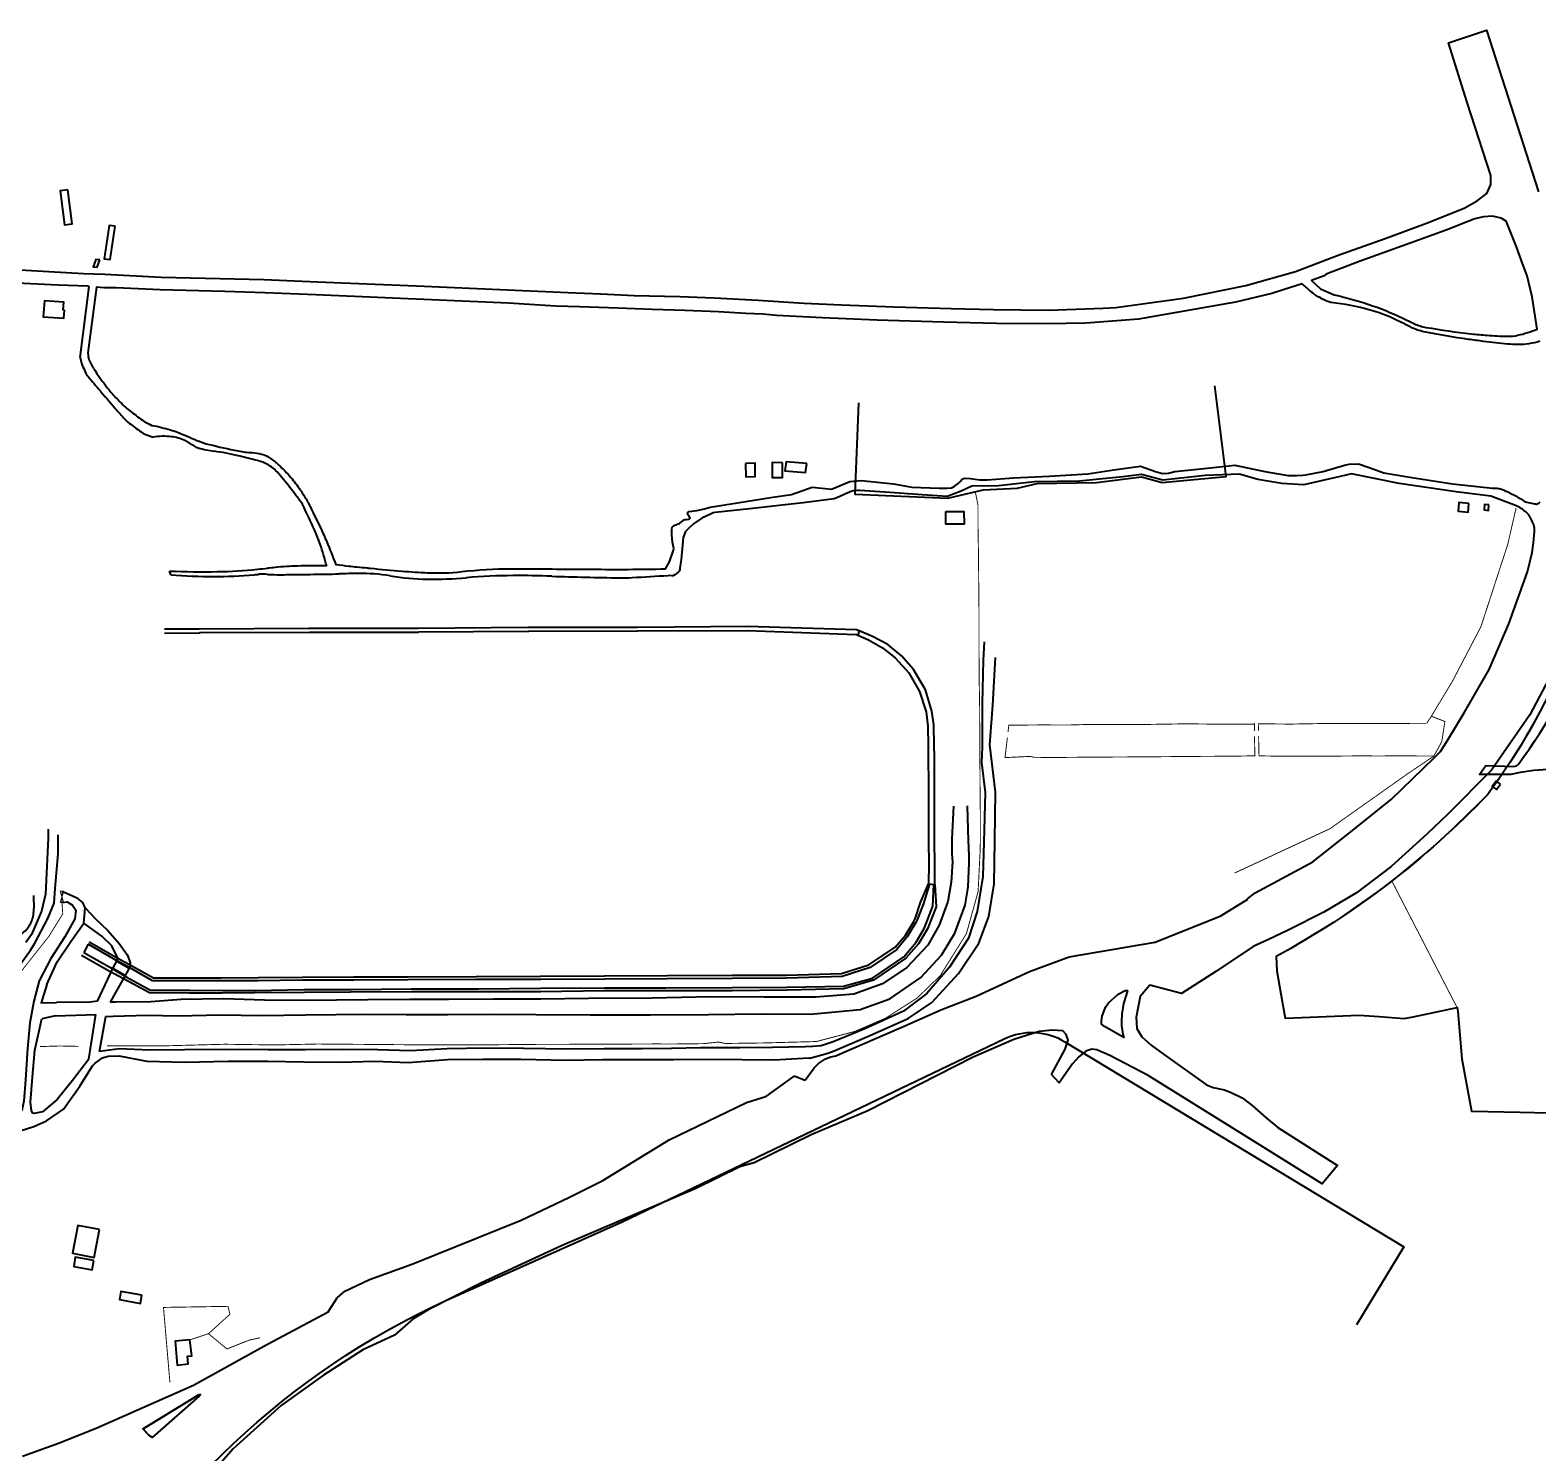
# Model space of a CAD drawing. Header units: metres. Extents: x 428 to 3974, y -4076 to 3914.
# Drawn here: x 1049.524 to 1050.239, y -4051.712 to -4051.037 of the extents above; entities that cross this region are included whole.
import ezdxf

# ---------------------------------------------------------------- set-up
doc = ezdxf.new("R2010")
doc.units = ezdxf.units.M
doc.header["$MEASUREMENT"] = 0
for name, pattern in [('CONTINOUS', [0]), ('DASHED', [0.75, 0.5, -0.25]), ('HIDDEN', [9.525, 6.35, -3.175])]:
    doc.linetypes.add(name, pattern=pattern)
for name, color, linetype, lineweight in [('C-BLDG', 253, 'Continuous', 5), ('C-FENC-AIRF-LEAS', 253, 'Continuous', 0), ('C-FENC-AIRF-SECU', 253, 'DASHED', 0), ('C-NTWK-WATR-AIRF', 253, 'HIDDEN', 0), ('C-ROAD-AIRF', 253, 'Continuous', 5), ('C-ROAD-LAND', 253, 'Continuous', 9)]:
    doc.layers.add(name, color=color, linetype=linetype, lineweight=lineweight)
doc.layers.add('C-HUME PIPE', color=253, linetype='Continuous')

msp = doc.modelspace()

# ---------------------------------------------------------------- linework, layer by layer
at = {"layer": 'C-BLDG', "lineweight": 40}
for points in [[(1049.54178, -4051.11257), (1049.53815, -4051.11302), (1049.54028, -4051.12908), (1049.54391, -4051.12863)], [(1049.56428, -4051.12973), (1049.56143, -4051.12944), (1049.55911, -4051.14524), (1049.56196, -4051.14553)], [(1049.55706, -4051.14582), (1049.55518, -4051.14557), (1049.55381, -4051.14907), (1049.5557, -4051.14932)], [(1049.54034, -4051.16961), (1049.53966, -4051.16956), (1049.53989, -4051.16593), (1049.53071, -4051.16527), (1049.53016, -4051.17281), (1049.54002, -4051.17352)], [(1049.86345, -4051.24236), (1049.8636, -4051.24874), (1049.86806, -4051.24867), (1049.86796, -4051.24225)], [(1049.88098, -4051.24203), (1049.87607, -4051.24201), (1049.87605, -4051.24908), (1049.88096, -4051.2491)], [(1049.8925, -4051.24244), (1049.8827, -4051.24158), (1049.88216, -4051.24588), (1049.89195, -4051.24674)], [(1050.20679, -4051.26134), (1050.20193, -4051.26093), (1050.20158, -4051.26504), (1050.20644, -4051.26545)], [(1050.2162, -4051.26208), (1050.2141, -4051.26182), (1050.21392, -4051.26444), (1050.21601, -4051.2647)], [(1049.9585, -4051.26522), (1049.96714, -4051.26518), (1049.96717, -4051.27123), (1049.95853, -4051.27127)], [(1050.22175, -4051.39464), (1050.21964, -4051.39316), (1050.21776, -4051.39569), (1050.21988, -4051.39716)], [(1049.55696, -4051.606), (1049.54659, -4051.60405), (1049.54402, -4051.61723), (1049.55439, -4051.61918)], [(1049.55423, -4051.62063), (1049.54541, -4051.61909), (1049.54471, -4051.62356), (1049.55346, -4051.62506)], [(1049.57692, -4051.6372), (1049.56704, -4051.63546), (1049.56632, -4051.63924), (1049.57634, -4051.64103)], [(1049.59974, -4051.65835), (1049.5928, -4051.65891), (1049.59373, -4051.67039), (1049.59889, -4051.66975), (1049.59862, -4051.66615), (1049.60072, -4051.66598)]]:
    msp.add_lwpolyline(points, close=True, dxfattribs=at)
msp.add_lwpolyline([(1049.91714, -4051.2137), (1049.91533, -4051.25698), (1049.95945, -4051.25882), (1049.97621, -4051.25486), (1049.99236, -4051.25419), (1050.00183, -4051.25199), (1050.03, -4051.25149), (1050.05133, -4051.24881), (1050.06119, -4051.25151), (1050.09151, -4051.24865), (1050.08611, -4051.20564)], dxfattribs=at)
msp.add_lwpolyline([(1049.52455, -4052.18876), (1049.50181, -4052.02744, -0.327325), (1049.72834, -4051.63642), (1049.80493, -4051.6024), (1049.98617, -4051.51543, -0.253154), (1050.01499, -4051.51683), (1050.17581, -4051.61419), (1050.15337, -4051.65125)], format="xyb", dxfattribs=at)
at = {"layer": 'C-FENC-AIRF-LEAS', "lineweight": 40}
msp.add_lwpolyline([(1050.27193, -4051.26217, -0.127384), (1050.21552, -4051.3996, -0.078541), (1050.11523, -4051.47638), (1050.11563, -4051.48322), (1050.11806, -4051.49774), (1050.11952, -4051.50565), (1050.15474, -4051.50423), (1050.1641, -4051.50482), (1050.17607, -4051.50585), (1050.18029, -4051.50509), (1050.20113, -4051.5006), (1050.20143, -4051.50253), (1050.20347, -4051.525), (1050.20805, -4051.54979), (1050.23111, -4051.55022), (1050.25795, -4051.55097)], format="xyb", dxfattribs=at)
at = {"layer": 'C-FENC-AIRF-SECU', "lineweight": 40, "ltscale": 0.2, "const_width": 0.000433, "flags": 128}
for points in [[(1049.9725, -4051.25587), (1049.97378, -4051.2621), (1049.97379, -4051.27244), (1049.97402, -4051.28536), (1049.97414, -4051.30088), (1049.97428, -4051.31396), (1049.97425, -4051.32966), (1049.97435, -4051.34503), (1049.97456, -4051.35771)], [(1050.0955, -4051.43681), (1050.14085, -4051.41573), (1050.17715, -4051.39004), (1050.19015, -4051.38126), (1050.19388, -4051.37446), (1050.19536, -4051.36484), (1050.18892, -4051.36238), (1050.19887, -4051.3459), (1050.21246, -4051.31986), (1050.22521, -4051.28074), (1050.22912, -4051.26359)], [(1049.97476, -4051.3962), (1049.97456, -4051.35771)], [(1050.18892, -4051.36238), (1050.1867, -4051.36574)], [(1050.105, -4051.37187), (1050.10519, -4051.38116), (1050.0949, -4051.38132), (1050.07464, -4051.38145), (1050.05813, -4051.3816), (1050.04104, -4051.38172), (1050.03031, -4051.38177), (1050.00812, -4051.38196), (1050.00037, -4051.38185), (1049.99865, -4051.38142), (1049.98662, -4051.382), (1049.98773, -4051.37244)], [(1049.98804, -4051.36979), (1049.9884, -4051.36663), (1050.00379, -4051.36649), (1050.01691, -4051.36654), (1050.02352, -4051.36634), (1050.03947, -4051.36632), (1050.05287, -4051.36628), (1050.07241, -4051.36597), (1050.08763, -4051.36613), (1050.1047, -4051.36618), (1050.10506, -4051.36592), (1050.10499, -4051.36936)], [(1050.1866, -4051.36573), (1050.16106, -4051.36582), (1050.14022, -4051.36578), (1050.12217, -4051.3661), (1050.10682, -4051.36596), (1050.10689, -4051.36929)], [(1050.19015, -4051.38126), (1050.1721, -4051.38117), (1050.16484, -4051.38124), (1050.15522, -4051.38119), (1050.14125, -4051.3813), (1050.13217, -4051.38137), (1050.11476, -4051.3813), (1050.10714, -4051.38117), (1050.10695, -4051.37198)], [(1049.58946, -4051.51875), (1049.61654, -4051.51804), (1049.64017, -4051.51837), (1049.66045, -4051.51793), (1049.6874, -4051.51814), (1049.70953, -4051.51833), (1049.73785, -4051.51834), (1049.76654, -4051.51808), (1049.78744, -4051.51805), (1049.80598, -4051.51796), (1049.82173, -4051.51789), (1049.82792, -4051.51794), (1049.84337, -4051.51776), (1049.85068, -4051.51699), (1049.85383, -4051.51767), (1049.87187, -4051.51743), (1049.89712, -4051.51675), (1049.91531, -4051.51198), (1049.92987, -4051.50569), (1049.94483, -4051.49616), (1049.95585, -4051.48548), (1049.96829, -4051.46554), (1049.97384, -4051.44562), (1049.97487, -4051.42479), (1049.9749, -4051.40912), (1049.97476, -4051.3962)], [(1050.20113, -4051.5006), (1050.17017, -4051.44056)], [(1049.53821, -4051.44542), (1049.53994, -4051.44543)], [(1049.53905, -4051.45079), (1049.53945, -4051.45614), (1049.53296, -4051.4667), (1049.52171, -4051.48091), (1049.51526, -4051.4892), (1049.50156, -4051.49639), (1049.49005, -4051.50232), (1049.48309, -4051.50592), (1049.46266, -4051.50616), (1049.44732, -4051.50628), (1049.42678, -4051.50642), (1049.40549, -4051.50658), (1049.38475, -4051.50663), (1049.36144, -4051.50679), (1049.3429, -4051.50686), (1049.32186, -4051.50693), (1049.30063, -4051.50709), (1049.28224, -4051.50716), (1049.25894, -4051.50726), (1049.23819, -4051.50737), (1049.13173, -4051.50788), (1049.13198, -4051.63096), (1049.132, -4051.64027), (1049.13217, -4051.65523), (1049.13219, -4051.67071), (1049.13237, -4051.67563), (1049.13252, -4051.68577), (1049.13263, -4051.69955), (1049.13248, -4051.71152)], [(1049.53991, -4051.4508), (1049.53818, -4051.45079)], [(1049.54703, -4051.51904), (1049.53796, -4051.51886), (1049.52871, -4051.51914)], [(1049.56038, -4051.51879), (1049.57322, -4051.51881), (1049.58946, -4051.51875)], [(1049.5903, -4051.67853), (1049.58725, -4051.64294), (1049.61784, -4051.64243), (1049.61878, -4051.64619), (1049.6086, -4051.65541), (1049.61736, -4051.66267), (1049.62787, -4051.65848), (1049.63307, -4051.65735)], [(1049.59974, -4051.65835), (1049.6086, -4051.65541)]]:
    msp.add_lwpolyline(points, dxfattribs=at)
msp.add_lwpolyline([(1050.11523, -4051.47638, 0.078541), (1050.21552, -4051.3996, 0.127384), (1050.27193, -4051.26217, 0.127384)], format="xyb", dxfattribs=at)
at = {"layer": 'C-FENC-AIRF-SECU', "linetype": 'CONTINOUS', "lineweight": 40, "ltscale": 0.2, "const_width": 0.000433, "flags": 128}
for points in [[(1049.53994, -4051.44543), (1049.53818, -4051.45079)], [(1049.53821, -4051.44542), (1049.53991, -4051.4508)], [(1049.53905, -4051.45079), (1049.53907, -4051.44543)]]:
    msp.add_lwpolyline(points, dxfattribs=at)
at = {"layer": 'C-HUME PIPE', "lineweight": 40}
msp.add_lwpolyline([(1049.56324, -4051.48202), (1049.56503, -4051.47865), (1049.57091, -4051.48187), (1049.56905, -4051.48543)], close=True, dxfattribs=at)
at = {"layer": 'C-NTWK-WATR-AIRF', "lineweight": 40}
for points in [[(1049.91739, -4051.32188), (1049.9161, -4051.32135), (1049.8642, -4051.31983), (1049.81214, -4051.3202), (1049.76011, -4051.32028), (1049.70815, -4051.32068), (1049.65607, -4051.32076), (1049.6042, -4051.32105), (1049.58765, -4051.32103)], [(1049.58767, -4051.32287), (1049.60441, -4051.32274), (1049.60464, -4051.32269), (1049.65651, -4051.32248), (1049.70832, -4051.3224), (1049.70848, -4051.32239), (1049.76028, -4051.32206), (1049.76041, -4051.32205), (1049.76058, -4051.322), (1049.81213, -4051.32186), (1049.81233, -4051.32184), (1049.86421, -4051.32166), (1049.86442, -4051.32161), (1049.91598, -4051.3236), (1049.91671, -4051.32389)]]:
    msp.add_lwpolyline(points, dxfattribs=at)
at = {"layer": 'C-NTWK-WATR-AIRF', "lineweight": 40, "flags": 128}
msp.add_lwpolyline([(1049.95326, -4051.43252), (1049.95311, -4051.42149), (1049.95312, -4051.40868), (1049.95311, -4051.39487), (1049.95308, -4051.38131), (1049.95304, -4051.37636), (1049.95282, -4051.36641), (1049.95194, -4051.35991), (1049.94882, -4051.34991), (1049.94321, -4051.34017), (1049.93752, -4051.33367), (1049.93103, -4051.32836), (1049.92375, -4051.32448), (1049.91739, -4051.32188), (1049.91671, -4051.32389), (1049.92185, -4051.32614), (1049.92848, -4051.32984), (1049.93444, -4051.33468), (1049.94093, -4051.34172), (1049.946, -4051.35058), (1049.94922, -4051.36027), (1049.95, -4051.36716), (1049.95013, -4051.37634), (1049.95015, -4051.38145), (1049.95023, -4051.39508), (1049.95028, -4051.40848), (1049.95035, -4051.42177), (1049.95042, -4051.4325), (1049.95035, -4051.44194), (1049.95326, -4051.44217)], close=True, dxfattribs=at)
for points in [[(1049.95326, -4051.44217), (1049.95388, -4051.45275), (1049.94988, -4051.4632), (1049.94552, -4051.47041), (1049.93955, -4051.4772), (1049.92414, -4051.4877), (1049.91007, -4051.49175), (1049.88315, -4051.49236), (1049.85709, -4051.49262), (1049.82583, -4051.49263), (1049.79651, -4051.49274), (1049.76621, -4051.49309), (1049.73677, -4051.49324), (1049.70487, -4051.49317), (1049.67607, -4051.49338), (1049.65411, -4051.49348), (1049.63061, -4051.49359), (1049.61511, -4051.49376), (1049.59965, -4051.49381), (1049.58058, -4051.49367), (1049.5686, -4051.48711), (1049.56116, -4051.48324), (1049.54833, -4051.47592)], [(1049.55155, -4051.4706), (1049.54938, -4051.4745), (1049.56178, -4051.48153), (1049.56958, -4051.48602), (1049.58105, -4051.49243), (1049.59983, -4051.49239), (1049.61534, -4051.49256), (1049.63076, -4051.49247), (1049.65388, -4051.49206), (1049.67633, -4051.49198), (1049.70483, -4051.49175), (1049.73681, -4051.49168), (1049.76619, -4051.49149), (1049.79662, -4051.49127), (1049.82569, -4051.49122), (1049.85717, -4051.49109), (1049.8832, -4051.49093), (1049.90988, -4051.49055), (1049.92369, -4051.48667), (1049.93866, -4051.47651), (1049.94442, -4051.46967), (1049.94844, -4051.46274), (1049.9524, -4051.45245), (1049.95277, -4051.44217)], [(1049.95081, -4051.44206), (1049.94788, -4051.45126), (1049.94499, -4051.45894), (1049.94421, -4051.4602), (1049.94013, -4051.46708), (1049.93522, -4051.47303), (1049.9226, -4051.48167), (1049.90925, -4051.48582), (1049.88291, -4051.48667), (1049.85724, -4051.48678), (1049.82622, -4051.48695), (1049.79662, -4051.48711), (1049.7663, -4051.48725), (1049.73546, -4051.4873), (1049.70328, -4051.4875), (1049.67767, -4051.48757), (1049.65322, -4051.48763), (1049.63216, -4051.4879), (1049.61474, -4051.48791), (1049.59962, -4051.48796), (1049.58196, -4051.48797), (1049.57196, -4051.48216), (1049.5646, -4051.4782), (1049.55155, -4051.4706)], [(1049.55193, -4051.4695), (1049.56552, -4051.47719), (1049.57255, -4051.48091), (1049.5825, -4051.4865), (1049.59949, -4051.48646), (1049.61464, -4051.4865), (1049.63217, -4051.48637), (1049.65314, -4051.48628), (1049.67753, -4051.48612), (1049.70326, -4051.48604), (1049.73563, -4051.48589), (1049.76622, -4051.48568), (1049.79659, -4051.48559), (1049.82622, -4051.4854), (1049.8573, -4051.48531), (1049.88288, -4051.4852), (1049.90903, -4051.48448), (1049.92203, -4051.48042), (1049.93442, -4051.47189), (1049.93932, -4051.46628), (1049.94336, -4051.45974), (1049.94396, -4051.45854), (1049.94648, -4051.45081), (1049.95035, -4051.44194)]]:
    msp.add_lwpolyline(points, dxfattribs=at)
at = {"layer": 'C-NTWK-WATR-AIRF', "lineweight": 40}
msp.add_lwpolyline([(1049.52563, -4051.44749), (1049.52566, -4051.45356, -0.4712), (1049.51006, -4051.46819, -15.125777)], format="xyb", dxfattribs=at)
at = {"layer": 'C-ROAD-AIRF', "lineweight": 40}
msp.add_lwpolyline([(1050.24429, -4051.38759, 0.036099), (1050.22664, -4051.38996), (1050.2118, -4051.39003), (1050.21477, -4051.38582), (1050.22807, -4051.38619, 0.243634), (1050.23022, -4051.38515, 0.075723), (1050.26383, -4051.32243, -0.324477)], format="xyb", dxfattribs=at)
for points in [[(1049.51925, -4051.48014), (1049.5241, -4051.47335), (1049.52622, -4051.47001), (1049.53239, -4051.45834), (1049.53542, -4051.45113), (1049.53585, -4051.4441), (1049.53729, -4051.42761), (1049.53725, -4051.41865)], [(1049.53255, -4051.41601), (1049.53252, -4051.42029), (1049.53132, -4051.44686), (1049.52937, -4051.45482), (1049.52459, -4051.46598), (1049.52192, -4051.46982)]]:
    msp.add_lwpolyline(points, dxfattribs=at)
at = {"layer": 'C-ROAD-LAND', "lineweight": 40}
for p, q in [((1049.53734, -4051.15773), (1049.50735, -4051.1563)), ((1049.55141, -4051.15832), (1049.53734, -4051.15773)), ((1049.5477, -4051.19208), (1049.55198, -4051.15842)), ((1049.55143, -4051.15838), (1049.55141, -4051.15832)), ((1049.55198, -4051.15842), (1049.55143, -4051.15838)), ((1050.04252, -4051.24869), (1050.02198, -4051.25082)), ((1050.05133, -4051.24762), (1050.04252, -4051.24869)), ((1050.06146, -4051.25031), (1050.05133, -4051.24762)), ((1050.08163, -4051.24805), (1050.06146, -4051.25031)), ((1050.09792, -4051.24746), (1050.08163, -4051.24805)), ((1050.10664, -4051.24994), (1050.09792, -4051.24746)), ((1050.11802, -4051.25186), (1050.10664, -4051.24994)), ((1050.1456, -4051.24858), (1050.13044, -4051.25208)), ((1050.15101, -4051.24726), (1050.1456, -4051.24858)), ((1050.17358, -4051.25186), (1050.15101, -4051.24726)), ((1049.91315, -4051.25583), (1049.90679, -4051.25868)), ((1049.91457, -4051.25547), (1049.91315, -4051.25583)), ((1049.91663, -4051.25518), (1049.91457, -4051.25547)), ((1049.91772, -4051.2552), (1049.91663, -4051.25518)), ((1049.93194, -4051.25619), (1049.91772, -4051.2552)), ((1049.94724, -4051.25734), (1049.93194, -4051.25619)), ((1049.96581, -4051.25562), (1049.9591, -4051.25811)), ((1049.97088, -4051.25315), (1049.96581, -4051.25562)), ((1049.98346, -4051.25304), (1049.97088, -4051.25315)), ((1050.00055, -4051.25112), (1049.98346, -4051.25304)), ((1050.02198, -4051.25082), (1050.00055, -4051.25112)), ((1050.12822, -4051.25255), (1050.11802, -4051.25186)), ((1050.13044, -4051.25208), (1050.12822, -4051.25255)), ((1050.2007, -4051.25588), (1050.17358, -4051.25186)), ((1050.21711, -4051.25799), (1050.2007, -4051.25588)), ((1049.86538, -4051.26401), (1049.84912, -4051.26569)), ((1049.89086, -4051.26108), (1049.86538, -4051.26401)), ((1049.90554, -4051.25924), (1049.89086, -4051.26108)), ((1049.90679, -4051.25868), (1049.90554, -4051.25924)), ((1049.9591, -4051.25811), (1049.94724, -4051.25734)), ((1050.22805, -4051.26205), (1050.21711, -4051.25799)), ((1049.83873, -4051.27113), (1049.83617, -4051.27335)), ((1049.84273, -4051.26834), (1049.83873, -4051.27113)), ((1049.84717, -4051.2663), (1049.84273, -4051.26834)), ((1049.84806, -4051.26588), (1049.84717, -4051.2663)), ((1049.84912, -4051.26569), (1049.84806, -4051.26588)), ((1049.8338, -4051.27747), (1049.83354, -4051.28115)), ((1049.83503, -4051.27465), (1049.8338, -4051.27747)), ((1049.83617, -4051.27335), (1049.83503, -4051.27465)), ((1050.23748, -4051.28008), (1050.23794, -4051.27473)), ((1050.23794, -4051.27473), (1050.23794, -4051.27473)), ((1049.83354, -4051.28115), (1049.8329, -4051.28797)), ((1050.23463, -4051.29379), (1050.23685, -4051.28461)), ((1050.23685, -4051.28461), (1050.23748, -4051.28008)), ((1049.83227, -4051.2927), (1049.83214, -4051.29313)), ((1049.83233, -4051.29209), (1049.83227, -4051.2927)), ((1049.8329, -4051.28797), (1049.83233, -4051.29209)), ((1049.59081, -4051.29524), (1049.59007, -4051.29347)), ((1049.82842, -4051.2958), (1049.82671, -4051.29552)), ((1049.8292, -4051.2957), (1049.82842, -4051.2958)), ((1049.82986, -4051.29528), (1049.8292, -4051.2957)), ((1049.83051, -4051.29482), (1049.82986, -4051.29528)), ((1049.83161, -4051.29382), (1049.83051, -4051.29482)), ((1049.83192, -4051.2935), (1049.83161, -4051.29382)), ((1049.83214, -4051.29313), (1049.83192, -4051.2935)), ((1050.22576, -4051.31844), (1050.23463, -4051.29379)), ((1050.21635, -4051.34012), (1050.22576, -4051.31844)), ((1050.20454, -4051.36069), (1050.21635, -4051.34012)), ((1050.19674, -4051.37354), (1050.20454, -4051.36069)), ((1050.19322, -4051.37904), (1050.19674, -4051.37354)), ((1050.17002, -4051.40166), (1050.19034, -4051.38216)), ((1050.19034, -4051.38216), (1050.19322, -4051.37904)), ((1050.15306, -4051.41528), (1050.17002, -4051.40166)), ((1050.13264, -4051.4314), (1050.15306, -4051.41528)), ((1050.10539, -4051.44623), (1050.13264, -4051.4314)), ((1050.08906, -4051.45711), (1050.10177, -4051.44916)), ((1050.10174, -4051.4491), (1050.10539, -4051.44623)), ((1050.10177, -4051.44916), (1050.10174, -4051.4491)), ((1050.05782, -4051.46959), (1050.08906, -4051.45711)), ((1050.01704, -4051.47659), (1050.05782, -4051.46959)), ((1049.99829, -4051.4835), (1050.01704, -4051.47659)), ((1049.97293, -4051.49515), (1049.99829, -4051.4835)), ((1049.95619, -4051.50163), (1049.97293, -4051.49515)), ((1049.94017, -4051.50885), (1049.95619, -4051.50163)), ((1049.90945, -4051.52208), (1049.94017, -4051.50885)), ((1049.8961, -4051.52931), (1049.89811, -4051.5271)), ((1049.89811, -4051.5271), (1049.90134, -4051.52496)), ((1049.90134, -4051.52496), (1049.904, -4051.52396)), ((1049.904, -4051.52396), (1049.90626, -4051.52349)), ((1049.90626, -4051.52349), (1049.90945, -4051.52208)), ((1049.87335, -4051.54268), (1049.88586, -4051.53362)), ((1049.88586, -4051.53362), (1049.88651, -4051.53325)), ((1049.88651, -4051.53325), (1049.88708, -4051.53314)), ((1049.88708, -4051.53314), (1049.89049, -4051.53455)), ((1049.89049, -4051.53455), (1049.8917, -4051.53507)), ((1049.8917, -4051.53507), (1049.8961, -4051.52931)), ((1049.86386, -4051.54565), (1049.87151, -4051.5433)), ((1049.87151, -4051.5433), (1049.87335, -4051.54268)), ((1049.82717, -4051.56335), (1049.86386, -4051.54565)), ((1049.79578, -4051.58276), (1049.82717, -4051.56335)), ((1049.77957, -4051.59075), (1049.79578, -4051.58276)), ((1049.75703, -4051.60146), (1049.77957, -4051.59075)), ((1049.70564, -4051.62226), (1049.75703, -4051.60146)), ((1049.68509, -4051.62975), (1049.70564, -4051.62226)), ((1049.66968, -4051.63835), (1049.67336, -4051.6352)), ((1049.67336, -4051.6352), (1049.68509, -4051.62975)), ((1049.66539, -4051.64496), (1049.66968, -4051.63835)), ((1049.63486, -4051.66126), (1049.66539, -4051.64496)), ((1049.60152, -4051.6798), (1049.63486, -4051.66126)), ((1049.58391, -4051.68756), (1049.60152, -4051.6798)), ((1049.55531, -4051.70019), (1049.58391, -4051.68756)), ((1049.53746, -4051.70737), (1049.55531, -4051.70019)), ((1049.52033, -4051.71359), (1049.53746, -4051.70737))]:
    msp.add_line(p, q, dxfattribs=at)
for points in [[(1049.51637, -4051.15041), (1049.54935, -4051.15229), (1049.55935, -4051.15257), (1049.58616, -4051.15391), (1049.63489, -4051.15514), (1049.66041, -4051.15615), (1049.70733, -4051.15815), (1049.77929, -4051.16125), (1049.79476, -4051.16187), (1049.81068, -4051.16265), (1049.83232, -4051.16318), (1049.84852, -4051.16377), (1049.86948, -4051.16496), (1049.89121, -4051.16633), (1049.90895, -4051.16706), (1049.93398, -4051.1681), (1049.96105, -4051.16887), (1049.98111, -4051.16938), (1050.00734, -4051.16963), (1050.03323, -4051.16873), (1050.03919, -4051.16839), (1050.07127, -4051.16402), (1050.10095, -4051.15791), (1050.1244, -4051.15129), (1050.14464, -4051.1436), (1050.16694, -4051.13558), (1050.18663, -4051.12836), (1050.20447, -4051.12127), (1050.21066, -4051.11783), (1050.21531, -4051.11425), (1050.21712, -4051.11005), (1050.21713, -4051.10571), (1050.20596, -4051.07106), (1050.19703, -4051.04276), (1050.21507, -4051.03676), (1050.23971, -4051.11349)], [(1049.59081, -4051.29524), (1049.59007, -4051.29347)], [(1050.24623, -4051.34154), (1050.23564, -4051.36178), (1050.21748, -4051.38793), (1050.19668, -4051.40887), (1050.18671, -4051.41826), (1050.16992, -4051.43367), (1050.15343, -4051.44622), (1050.13787, -4051.45534), (1050.12093, -4051.46384), (1050.11134, -4051.46841), (1050.10442, -4051.47171), (1050.08663, -4051.48346), (1050.07031, -4051.49402), (1050.05535, -4051.48993), (1050.05082, -4051.49536), (1050.04881, -4051.50523), (1050.0492, -4051.51062), (1050.05148, -4051.51457), (1050.05589, -4051.51844), (1050.0618, -4051.5228), (1050.0822, -4051.53728), (1050.08533, -4051.5386), (1050.09077, -4051.53972), (1050.09428, -4051.54103), (1050.09913, -4051.54354), (1050.10395, -4051.54705), (1050.11058, -4051.55298), (1050.11614, -4051.55762), (1050.14442, -4051.57554), (1050.13714, -4051.58421), (1050.09927, -4051.56072), (1050.05459, -4051.53295), (1050.03631, -4051.52332), (1050.03024, -4051.52075), (1050.02787, -4051.52037), (1050.02499, -4051.52134), (1050.02163, -4051.52399), (1050.01865, -4051.52739), (1050.01235, -4051.53643), (1050.0086, -4051.53235), (1050.01514, -4051.52039), (1050.01658, -4051.51613), (1050.01566, -4051.51347), (1050.01398, -4051.51173), (1050.00903, -4051.5113), (1050.00276, -4051.51199), (1049.99078, -4051.51584), (1049.97157, -4051.52424), (1049.92156, -4051.54969), (1049.89458, -4051.56097), (1049.86762, -4051.57432), (1049.8608, -4051.57625), (1049.83949, -4051.58671), (1049.77647, -4051.61349), (1049.73791, -4051.63136), (1049.71282, -4051.64409), (1049.70575, -4051.64832), (1049.69687, -4051.65618), (1049.68182, -4051.66303), (1049.66322, -4051.67509), (1049.64316, -4051.68955), (1049.62039, -4051.71004), (1049.61356, -4051.71776)]]:
    msp.add_lwpolyline(points, dxfattribs=at)
msp.add_lwpolyline([(1050.23434, -4051.15331), (1050.23224, -4051.14753), (1050.22937, -4051.1396), (1050.22484, -4051.12845), (1050.22447, -4051.12738), (1050.22211, -4051.12596), (1050.21799, -4051.12511), (1050.21366, -4051.1254), (1050.20956, -4051.12624), (1050.20305, -4051.12891), (1050.19728, -4051.13123), (1050.17885, -4051.13791), (1050.15519, -4051.14639), (1050.13894, -4051.15263), (1050.13809, -4051.15336), (1050.13203, -4051.15557), (1050.1363, -4051.15948), (1050.14282, -4051.16234, -0.02853), (1050.16106, -4051.16755, -0.030673), (1050.17734, -4051.17436, -0.004023), (1050.18005, -4051.17572, 0.013342), (1050.18088, -4051.17612, 0.061358), (1050.18637, -4051.17781, 0.016218), (1050.2078, -4051.18089, 0.010771), (1050.21539, -4051.18157, 0.008457), (1050.22507, -4051.18206, 0.066834), (1050.23002, -4051.18156, 0.034321), (1050.23922, -4051.1787), (1050.23671, -4051.16334)], format="xyb", close=True, dxfattribs=at)
msp.add_lwpolyline([(1050.24037, -4051.18441, -0.07824), (1050.23004, -4051.18599, -0.028792), (1050.22512, -4051.18575, -0.002978), (1050.2137, -4051.18445, -0.004761), (1050.20657, -4051.18352, -0.016012), (1050.18539, -4051.17987, -0.05567), (1050.17949, -4051.17796, -0.022289), (1050.17881, -4051.17761, 0.006287), (1050.17646, -4051.17632, 0.051465), (1050.15995, -4051.16961, 0.048324), (1050.1413, -4051.16609, -0.010144), (1050.13936, -4051.16535, -0.018135), (1050.13829, -4051.16487, -0.003162), (1050.13562, -4051.16354, -0.016339), (1050.13511, -4051.16326, -0.023519), (1050.13337, -4051.16212, -0.024198), (1050.1318, -4051.16085, -0.003691), (1050.13114, -4051.16026, 0.001768), (1050.12978, -4051.15903, 0.005621), (1050.12901, -4051.15836, 0.003166), (1050.12763, -4051.15718), (1050.12763, -4051.15718), (1050.12763, -4051.15718), (1050.11912, -4051.15991), (1050.11317, -4051.16179), (1050.09605, -4051.16584), (1050.04992, -4051.1739), (1050.02724, -4051.17561), (1050.02481, -4051.17587), (1050.00653, -4051.17609), (1049.98251, -4051.17593), (1049.95742, -4051.17532), (1049.92597, -4051.17439), (1049.89999, -4051.17323), (1049.87812, -4051.17211), (1049.87181, -4051.17157), (1049.86365, -4051.17121), (1049.85059, -4051.17045), (1049.83466, -4051.16988), (1049.81914, -4051.16932), (1049.8031, -4051.16877), (1049.78468, -4051.16802), (1049.77342, -4051.16781), (1049.75095, -4051.1663), (1049.65956, -4051.16235), (1049.63542, -4051.16143), (1049.61632, -4051.16087), (1049.58565, -4051.15993), (1049.56474, -4051.15904), (1049.55887, -4051.15904), (1049.55539, -4051.15873), (1049.55139, -4051.18991, 0.037751), (1049.55185, -4051.19307, 0.014177), (1049.5538, -4051.19676, 0.01779), (1049.5551, -4051.19888, 0.009971), (1049.55752, -4051.20238, 0.009365), (1049.56024, -4051.20601, 0.021605), (1049.56452, -4051.21103, 0.021446), (1049.56925, -4051.2157, 0.021179), (1049.5719, -4051.2179, 0.011478), (1049.57813, -4051.22242, 0.014992), (1049.58179, -4051.22431, -0.022139), (1049.59063, -4051.22649, -0.030013), (1049.59695, -4051.22877, -0.007973), (1049.60164, -4051.23087, 0.018757), (1049.60365, -4051.23172, 0.029926), (1049.6089, -4051.23336, 0.011625), (1049.62271, -4051.23645, 0.039048), (1049.62935, -4051.23724, -0.057649), (1049.63383, -4051.23794, -0.070509), (1049.63688, -4051.23927, -0.043232), (1049.64123, -4051.2425, -0.029491), (1049.64704, -4051.2483, -0.032763), (1049.65158, -4051.25412, -0.006245), (1049.65452, -4051.25857, -0.01669), (1049.65555, -4051.26029, -0.012469), (1049.65613, -4051.2614, -0.00121), (1049.66178, -4051.27303, -0.013803), (1049.66474, -4051.2796, -0.00856), (1049.66903, -4051.2904, 0.001018), (1049.67522, -4051.29108, 0.001637), (1049.67908, -4051.29149, 0.000024), (1049.68385, -4051.29197, 0.000071), (1049.68544, -4051.29214, 0.005724), (1049.70058, -4051.29349, 0.007228), (1049.71259, -4051.29426, 0.040873), (1049.7288, -4051.29373, -0.028357), (1049.75213, -4051.29239, -0.002438), (1049.76757, -4051.29245, 0.001118), (1049.80123, -4051.29267, 0.003277), (1049.80775, -4051.29266, 0.001201), (1049.82553, -4051.29246), (1049.82733, -4051.28915), (1049.82935, -4051.2835), (1049.82946, -4051.28279), (1049.82932, -4051.28213), (1049.82888, -4051.27975), (1049.82854, -4051.27633), (1049.82852, -4051.27398), (1049.82865, -4051.27265), (1049.82927, -4051.27196), (1049.83096, -4051.27114), (1049.83209, -4051.27082), (1049.83312, -4051.27011), (1049.83376, -4051.26954), (1049.83407, -4051.26928), (1049.83425, -4051.26919), (1049.83473, -4051.26906), (1049.83545, -4051.26896), (1049.83667, -4051.26889), (1049.83714, -4051.2684), (1049.83674, -4051.26763), (1049.83647, -4051.26712), (1049.83599, -4051.26598), (1049.83598, -4051.26588), (1049.83601, -4051.2658), (1049.83623, -4051.26548), (1049.83666, -4051.26525), (1049.84028, -4051.2648), (1049.84407, -4051.26388), (1049.84675, -4051.26312), (1049.85969, -4051.26107), (1049.87636, -4051.25833), (1049.88529, -4051.25709), (1049.89508, -4051.25371), (1049.90419, -4051.2546), (1049.91292, -4051.25097), (1049.91833, -4051.25046), (1049.93363, -4051.25202), (1049.94233, -4051.25364), (1049.95535, -4051.25417), (1049.95901, -4051.25416), (1049.96118, -4051.25397), (1049.96247, -4051.25341), (1049.96442, -4051.25194), (1049.96532, -4051.25089), (1049.96621, -4051.2498), (1049.96685, -4051.2495), (1049.96808, -4051.24933), (1049.97025, -4051.24954), (1049.97461, -4051.25017), (1049.97806, -4051.2502), (1049.99068, -4051.24922), (1050.0076, -4051.24838), (1050.02595, -4051.24738), (1050.0383, -4051.24548), (1050.05092, -4051.24374), (1050.05807, -4051.24614), (1050.06017, -4051.24688), (1050.06121, -4051.24722), (1050.06417, -4051.24695), (1050.06714, -4051.24626), (1050.08415, -4051.24441), (1050.09561, -4051.24327), (1050.10988, -4051.24615), (1050.12011, -4051.24797), (1050.12094, -4051.2481), (1050.12153, -4051.24818), (1050.1225, -4051.24815), (1050.12512, -4051.24809), (1050.12787, -4051.24797), (1050.12934, -4051.2478), (1050.13767, -4051.24614), (1050.14771, -4051.24317), (1050.14989, -4051.24275), (1050.1544, -4051.24251), (1050.15939, -4051.24432), (1050.16635, -4051.24692), (1050.17965, -4051.24904), (1050.19896, -4051.2521), (1050.218, -4051.25418), (1050.22007, -4051.25415, -0.019215), (1050.22226, -4051.25461, -0.047006), (1050.22312, -4051.25492, -0.00395), (1050.22551, -4051.25605, -0.004088), (1050.2278, -4051.25719, -0.031017), (1050.23247, -4051.25992, 0.097339), (1050.2349, -4051.26094, 0.007294), (1050.23795, -4051.26154, 0.002874), (1050.23863, -4051.26166, 0.009914), (1050.23883, -4051.26169, 0.188015), (1050.23912, -4051.26161, 0.114864), (1050.24053, -4051.26057)], format="xyb", dxfattribs=at)
at = {"layer": 'C-ROAD-LAND', "lineweight": 40, "ltscale": 0.3, "flags": 128}
for points in [[(1049.97666, -4051.32713), (1049.97619, -4051.3357), (1049.97574, -4051.35629), (1049.97576, -4051.37712)], [(1049.51916, -4051.55914), (1049.52575, -4051.55706), (1049.53173, -4051.55444), (1049.53977, -4051.54885), (1049.54761, -4051.53791), (1049.55359, -4051.52832), (1049.55484, -4051.52702), (1049.55829, -4051.52442), (1049.56101, -4051.52374), (1049.56627, -4051.52355), (1049.57931, -4051.52603), (1049.5972, -4051.52661), (1049.61797, -4051.52605), (1049.63665, -4051.5261), (1049.65385, -4051.52632), (1049.67102, -4051.52647), (1049.68748, -4051.52606), (1049.70332, -4051.52664), (1049.72205, -4051.52532), (1049.73885, -4051.52518), (1049.75688, -4051.5252), (1049.77811, -4051.52556), (1049.79561, -4051.52521), (1049.81345, -4051.52529), (1049.8295, -4051.52528), (1049.84361, -4051.52511), (1049.8618, -4051.52522), (1049.87703, -4051.5254), (1049.89354, -4051.52456), (1049.89405, -4051.52472), (1049.90251, -4051.52224), (1049.90548, -4051.52117), (1049.92096, -4051.51453), (1049.9406, -4051.50576), (1049.95186, -4051.49828), (1049.9646, -4051.48447), (1049.97423, -4051.47012), (1049.97896, -4051.45738), (1049.98152, -4051.44186), (1049.98179, -4051.42142), (1049.98216, -4051.39846), (1049.97948, -4051.37594), (1049.98086, -4051.35706), (1049.98206, -4051.33446)], [(1049.97576, -4051.37712), (1049.97548, -4051.38428)], [(1049.97548, -4051.38428), (1049.97718, -4051.39859)], [(1049.97718, -4051.39859), (1049.97653, -4051.42214), (1049.97614, -4051.43849), (1049.97343, -4051.45507), (1049.96927, -4051.46771), (1049.96021, -4051.48147), (1049.9495, -4051.49395), (1049.93849, -4051.50229), (1049.92001, -4051.51072), (1049.90502, -4051.51685), (1049.89932, -4051.51874), (1049.89537, -4051.5191), (1049.89173, -4051.51929)], [(1049.96221, -4051.40511), (1049.96138, -4051.42062), (1049.96141, -4051.42778), (1049.96167, -4051.43154), (1049.9611, -4051.44112), (1049.95946, -4051.45029), (1049.95536, -4051.46146), (1049.94995, -4051.47097), (1049.94002, -4051.48164), (1049.9285, -4051.48932), (1049.91483, -4051.49421), (1049.89678, -4051.49566), (1049.87233, -4051.49576), (1049.84707, -4051.49554), (1049.81916, -4051.49611), (1049.78898, -4051.49627), (1049.76639, -4051.49664), (1049.74407, -4051.49661), (1049.72253, -4051.49673), (1049.70392, -4051.49688), (1049.68406, -4051.49701), (1049.65461, -4051.49723), (1049.63519, -4051.49708), (1049.61567, -4051.49649), (1049.59569, -4051.49676), (1049.58125, -4051.49797), (1049.56448, -4051.49812), (1049.56198, -4051.49812)], [(1049.56333, -4051.50476), (1049.57946, -4051.50418), (1049.594, -4051.50448), (1049.61428, -4051.50405), (1049.63395, -4051.50433), (1049.65468, -4051.50403), (1049.68336, -4051.50381), (1049.70246, -4051.50386), (1049.72214, -4051.50399), (1049.74354, -4051.50379), (1049.76415, -4051.50393), (1049.78969, -4051.50416), (1049.81815, -4051.50404), (1049.8459, -4051.5039), (1049.87111, -4051.50359), (1049.89436, -4051.50382), (1049.91779, -4051.50162), (1049.93193, -4051.49647), (1049.94669, -4051.48637), (1049.95647, -4051.47574), (1049.96275, -4051.46525), (1049.96764, -4051.45203), (1049.96917, -4051.44357), (1049.96953, -4051.43192), (1049.96964, -4051.42824), (1049.96929, -4051.42158), (1049.96887, -4051.40486)], [(1049.53187, -4051.4897), (1049.53676, -4051.47899), (1049.54327, -4051.46931), (1049.54948, -4051.46055), (1049.55001, -4051.45334), (1049.54891, -4051.45074), (1049.54655, -4051.44884), (1049.5427, -4051.44719), (1049.53955, -4051.44564)], [(1049.53913, -4051.45075), (1049.54161, -4051.45038), (1049.54401, -4051.45207), (1049.54558, -4051.45448), (1049.54523, -4051.45859), (1049.54047, -4051.46706), (1049.53371, -4051.47727), (1049.5283, -4051.48789), (1049.52569, -4051.49764), (1049.52376, -4051.50791), (1049.52275, -4051.52001), (1049.52178, -4051.53492), (1049.52105, -4051.54499), (1049.51999, -4051.54943), (1049.51749, -4051.55255), (1049.51188, -4051.55509), (1049.5007, -4051.55618), (1049.48475, -4051.55481)], [(1049.55001, -4051.45334), (1049.55492, -4051.45856), (1049.56081, -4051.46405), (1049.56629, -4051.47021), (1049.57024, -4051.47572), (1049.57149, -4051.47943), (1049.57136, -4051.48086), (1049.57091, -4051.48187), (1049.56905, -4051.48543), (1049.56453, -4051.49351), (1049.56198, -4051.49812)], [(1049.5559, -4051.49759), (1049.56324, -4051.48202), (1049.56503, -4051.47865), (1049.56552, -4051.47719), (1049.56266, -4051.47133), (1049.55795, -4051.46678), (1049.54948, -4051.46055)], [(1049.53187, -4051.4897), (1049.52921, -4051.49832), (1049.53655, -4051.4983)], [(1049.5559, -4051.49759), (1049.55239, -4051.49814), (1049.53655, -4051.4983)], [(1049.52421, -4051.54546), (1049.5249, -4051.53557), (1049.52624, -4051.52078), (1049.52951, -4051.50602)], [(1049.53601, -4051.50458), (1049.52951, -4051.50602)], [(1049.53601, -4051.50458), (1049.55513, -4051.50389)], [(1049.55187, -4051.52505), (1049.55513, -4051.50389)], [(1049.55683, -4051.52151), (1049.55993, -4051.50491), (1049.56333, -4051.50476)], [(1049.89173, -4051.51929), (1049.87633, -4051.51966), (1049.86069, -4051.51968), (1049.84217, -4051.51974), (1049.8284, -4051.52003), (1049.81439, -4051.52022), (1049.79644, -4051.52026), (1049.77893, -4051.52036), (1049.75803, -4051.52008), (1049.74003, -4051.51993), (1049.7219, -4051.52024), (1049.7044, -4051.52124), (1049.68901, -4051.5207), (1049.67245, -4051.52052), (1049.65457, -4051.52068), (1049.63695, -4051.52064), (1049.61831, -4051.52057), (1049.59728, -4051.52067), (1049.58038, -4051.52091), (1049.56643, -4051.52022), (1049.55683, -4051.52151)], [(1049.55187, -4051.52505), (1049.5441, -4051.53529), (1049.53673, -4051.54428), (1049.52988, -4051.55013)], [(1049.52988, -4051.55013), (1049.52589, -4051.55097), (1049.52525, -4051.55071), (1049.52466, -4051.5497), (1049.52421, -4051.54546)]]:
    msp.add_lwpolyline(points, dxfattribs=at)
at = {"layer": 'C-ROAD-LAND', "lineweight": 40}
for points in [[(1050.03274, -4051.50474), (1050.03424, -4051.5004), (1050.0357, -4051.49836), (1050.04026, -4051.49424), (1050.04363, -4051.49254), (1050.04474, -4051.49253), (1050.04418, -4051.49479), (1050.04283, -4051.49875), (1050.04203, -4051.50373), (1050.04188, -4051.50708), (1050.04193, -4051.50916), (1050.04216, -4051.51118), (1050.04258, -4051.5132), (1050.04293, -4051.51491), (1050.0338, -4051.50954), (1050.03244, -4051.5085), (1050.03238, -4051.50695)], [(1049.58194, -4051.70468), (1049.58027, -4051.70361), (1049.57749, -4051.70057), (1049.57893, -4051.69972), (1049.60373, -4051.68457), (1049.60483, -4051.68428), (1049.60417, -4051.68509)], [(1049.60417, -4051.68509), (1049.60436, -4051.68486), (1049.6044, -4051.68474), (1049.60437, -4051.68462), (1049.60431, -4051.68454), (1049.60407, -4051.68448), (1049.60373, -4051.68457), (1049.57893, -4051.69972), (1049.578, -4051.70027), (1049.57787, -4051.70064), (1049.57812, -4051.70126), (1049.58027, -4051.70361), (1049.58155, -4051.70443), (1049.58201, -4051.70446), (1049.58248, -4051.7042)]]:
    msp.add_lwpolyline(points, close=True, dxfattribs=at)
for centre, radius, start, end in [((1049.58076, -4051.18533), 0.03374, 191.54946, 196.35431), ((1049.56236, -4051.19073), 0.01457, 196.35431, 203.66956), ((1049.66565, -4051.14545), 0.12734, 203.66956, 205.24375), ((1049.55268, -4051.19872), 0.00244, 205.24375, 216.626), ((1049.56779, -4051.18748), 0.02127, 216.626, 219.94126), ((1050.3841, -4050.50394), 1.08597, 219.94126, 220.40516), ((1050.3465, -4050.53595), 1.0366, 220.40516, 220.97163), ((1049.90485, -4050.91948), 0.45166, 220.97163, 221.82979), ((1049.58564, -4051.20519), 0.02326, 221.82979, 231.48772), ((1049.62772, -4051.15232), 0.09083, 231.48772, 236.37044), ((1049.58159, -4051.22166), 0.00755, 236.37044, 248.61971), ((1049.5933, -4051.19175), 0.03968, 248.61971, 253.95603), ((1049.58722, -4051.26291), 0.03339, 83.59069, 98.40816), ((1049.58872, -4051.24954), 0.01994, 64.37866, 83.59069), ((1049.58268, -4051.26214), 0.03391, 56.03634, 64.37866), ((1049.60589, -4051.22769), 0.00763, 236.03634, 253.68095), ((1049.61823, -4051.18552), 0.05156, 253.68095, 262.33157), ((1049.59627, -4051.3486), 0.11299, 76.49061, 82.33157), ((1049.52968, -4051.62577), 0.39804, 75.3528, 76.49061), ((1049.6147, -4051.30048), 0.06183, 72.4656, 75.3528), ((1049.62702, -4051.2615), 0.02095, 60.90795, 72.4656), ((1049.63095, -4051.25443), 0.01285, 46.13592, 60.90795), ((1049.61354, -4051.27254), 0.03798, 39.98501, 46.13592), ((1049.47584, -4051.38803), 0.2177, 37.41684, 39.98501), ((1049.31076, -4051.51432), 0.42554, 36.7359, 37.41684), ((1049.61142, -4051.28992), 0.05037, 33.94283, 36.7359), ((1048.9441, -4051.6027), 0.7868, 24.67619, 25.67665), ((1050.22153, -4051.28081), 0.01986, 61.71523, 70.83029), ((1050.21186, -4051.2916), 0.03412, 51.0881, 56.00039), ((1050.22359, -4051.27708), 0.01545, 45.07752, 51.0881), ((1050.2293, -4051.27135), 0.00737, 30.65417, 45.07752), ((1050.20997, -4051.28281), 0.02984, 22.16172, 30.65417), ((1049.59987, -4051.30142), 0.06513, 18.59287, 24.67619), ((1050.2223, -4051.27481), 0.01565, 0.26778, 11.99883), ((1049.50979, -4051.33172), 0.16017, 14.71468, 18.59287), ((1049.6077, -4051.04749), 0.24631, 271.1785, 275.63865), ((1049.44434, -4049.39291), 1.90893, 275.63865, 275.78101), ((1049.75053, -4052.41724), 1.13086, 95.59618, 95.78101), ((1049.65558, -4051.44822), 0.1572, 91.72893, 95.59618), ((1049.65895, -4051.55973), 0.26875, 88.77149, 91.72893), ((1049.60566, -4050.94853), 0.34529, 267.41168, 271.1785), ((1049.61085, -4051.0506), 0.24546, 265.31704, 270.05321), ((1049.61087, -4051.07423), 0.22183, 270.05321, 275.03535), ((1049.59607, -4050.90615), 0.39056, 275.03535, 275.35754), ((1049.63433, -4051.33001), 0.03505, 86.20633, 92.93605), ((1049.64195, -4051.21501), 0.0802, 266.20633, 270.51654), ((1049.62644, -4049.49466), 1.80062, 270.51654, 270.75009), ((1049.5665, -4044.9164), 6.37927, 270.750089, 270.874289), ((1049.65167, -4050.49817), 0.79686, 270.87429, 271.36239), ((1049.70448, -4052.71866), 1.42427, 90.99725, 91.36239), ((1049.68113, -4051.37707), 0.08247, 80.48896, 90.99725), ((1049.71389, -4051.1815), 0.11583, 260.48896, 269.35211), ((1049.71474, -4051.10678), 0.19055, 269.35211, 274.88519), ((1049.7546, -4051.57315), 0.27752, 90.30096, 94.88519), ((1049.75553, -4051.75048), 0.45485, 87.98601, 90.30096), ((1049.82048, -4049.9035), 1.39327, 267.98601, 269.30855), ((1049.80485, -4051.19885), 0.09783, 269.30855, 272.85491), ((1049.77124, -4050.52487), 0.77264, 272.85491, 274.11726)]:
    msp.add_arc(centre, radius, start, end, dxfattribs=at)

doc.saveas('drawing.dxf')
